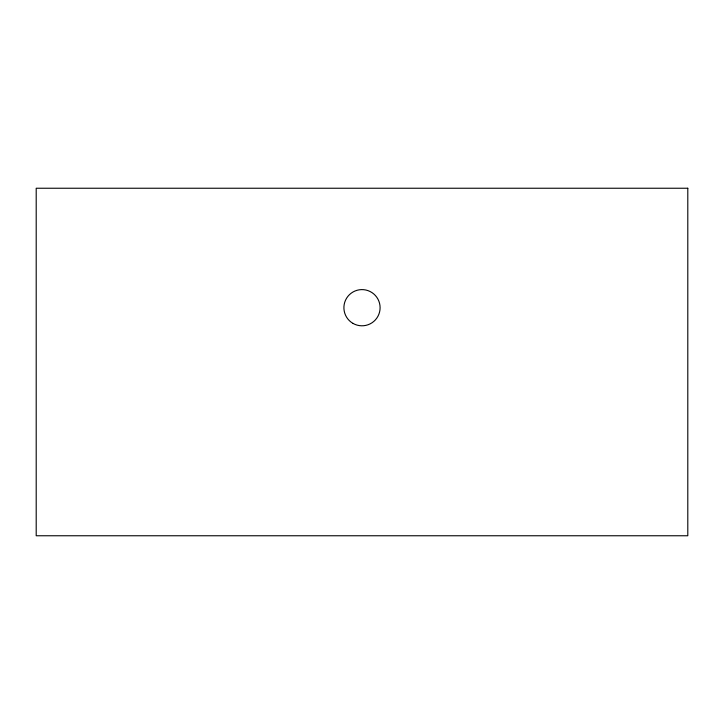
<?xml version="1.0" encoding="UTF-8"?>
<svg xmlns="http://www.w3.org/2000/svg" width="724" height="724" viewBox="0 0 724 724"><rect width="100%" height="100%" fill="white"/><g stroke="black" fill="none" stroke-linecap="round" stroke-linejoin="round"><path stroke-width="1.09" d="M687.8 188.24L36.2 188.24L36.2 535.76L687.8 535.76L687.8 188.24M352.95 323.375A18.1 18.1 0 0 0 380.1 307.7A18.1 18.1 0 0 0 352.95 292.025A18.1 18.1 0 0 0 352.95 323.375"/></g></svg>
